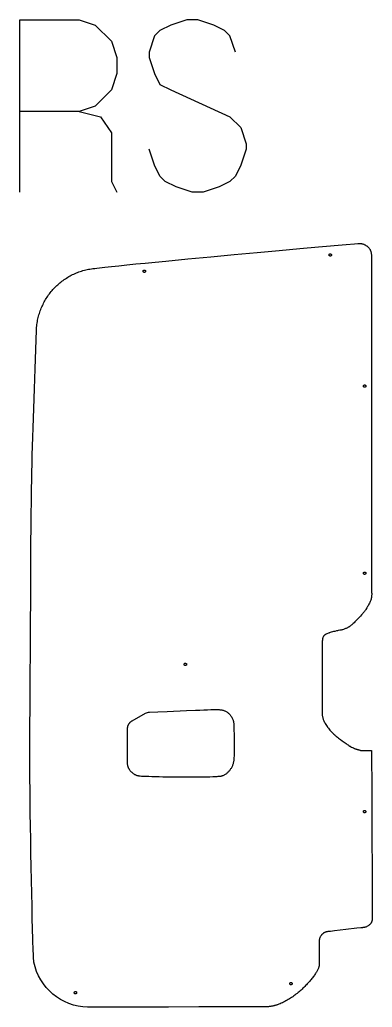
# Model space of a CAD drawing. Extents: x 0 to 7792, y 0 to 7086.
# Drawn here: x 4115 to 4699, y 2174 to 3811 of the extents above; entities that cross this region are included whole.
import ezdxf

# ---------------------------------------------------------------- set-up
doc = ezdxf.new("R2010")
doc.units = 0
doc.layers.add('Default_Layer', color=1, linetype='CONTINUOUS')

msp = doc.modelspace()

# ---------------------------------------------------------------- linework, layer by layer
at = {"layer": 'Default_Layer'}
for points in [[(4114.9, 3524.8), (4114.9, 3810.5), (4213.1, 3810.5), (4239.9, 3801.6), (4266.7, 3774.8), (4275.6, 3748), (4275.6, 3721.2), (4266.7, 3694.4), (4239.9, 3667.6), (4213.1, 3658.7), (4114.9, 3658.7)], [(4472.1, 3756.9), (4463.1, 3783.7), (4454.2, 3792.7), (4436.4, 3801.6), (4409.6, 3810.5), (4391.7, 3810.5), (4364.9, 3801.6), (4347.1, 3792.7), (4338.1, 3783.7), (4329.2, 3756.9), (4329.2, 3748), (4338.1, 3721.2), (4347.1, 3703.4), (4364.9, 3694.4), (4463.1, 3649.8), (4481, 3631.9), (4489.9, 3605.1), (4489.9, 3596.2), (4481, 3569.4), (4472.1, 3551.5), (4463.1, 3542.6), (4445.3, 3533.7), (4418.5, 3524.8), (4400.6, 3524.8), (4373.8, 3533.7), (4356, 3542.6), (4347.1, 3551.5), (4338.1, 3569.4), (4329.2, 3596.2)], [(4213.1, 3658.7), (4248.8, 3649.8), (4266.7, 3623), (4266.7, 3542.6), (4275.6, 3524.8)], [(4675.5, 2601.2), (4675.4, 2601.2), (4675.4, 2601.2)]]:
    msp.add_lwpolyline(points, dxfattribs=at)
for points in [[(4697.5, 2853.6), (4697.4, 2853.1), (4697.4, 2852.6), (4697.2, 2852), (4697.1, 2851.5), (4696.9, 2850.9), (4696.8, 2850.3), (4696.3, 2849.1), (4695.8, 2847.8), (4695.3, 2846.5), (4694.6, 2845.1), (4694, 2843.8), (4693.3, 2842.4), (4692.6, 2841.1), (4691.8, 2839.7), (4691, 2838.4), (4690.3, 2837.1), (4689.5, 2835.9), (4688, 2833.5), (4687.3, 2832.4), (4686.5, 2831.3), (4685.7, 2830.2), (4684.8, 2829.1), (4683.9, 2827.9), (4682.9, 2826.8), (4682, 2825.8), (4681.1, 2824.7), (4679.2, 2822.6), (4677.4, 2820.7), (4674.4, 2817.6), (4673.1, 2816.1), (4671.7, 2814.6), (4670.1, 2813.1), (4668.6, 2811.6), (4667.2, 2810.1), (4665.9, 2808.9), (4664.8, 2807.9), (4664, 2807.2), (4663.4, 2806.7), (4662.7, 2806.2), (4662, 2805.7), (4661.3, 2805.2), (4660.6, 2804.8), (4659.8, 2804.4), (4659.1, 2804), (4658.4, 2803.6), (4657.6, 2803.2), (4656.6, 2802.7), (4655.5, 2802.2), (4654.4, 2801.7), (4653.2, 2801.2), (4652, 2800.8), (4650.9, 2800.3), (4649.7, 2800), (4649.1, 2799.8), (4648.6, 2799.6), (4647.4, 2799.4), (4646.1, 2799.1), (4644.8, 2798.9), (4642.2, 2798.5), (4640.9, 2798.2), (4639.7, 2797.9), (4636.6, 2797.2), (4634.7, 2796.7), (4632.7, 2796.2), (4630.7, 2795.7), (4628.9, 2795.1), (4628.1, 2794.9), (4627.3, 2794.6), (4626.6, 2794.3), (4626, 2794.1), (4623.7, 2793.1), (4622.6, 2792.6), (4622, 2792.3), (4621.5, 2792), (4620.9, 2791.7), (4620.4, 2791.4), (4619.9, 2791.1), (4619.4, 2790.7), (4619, 2790.3), (4618.6, 2789.9), (4618.2, 2789.4), (4617.8, 2788.9), (4617.5, 2788.4), (4617.2, 2787.9), (4617, 2787.3), (4616.8, 2786.7), (4616.6, 2786), (4616.5, 2785.4), (4616.3, 2784.7), (4616.2, 2784), (4616.2, 2783.3), (4616.1, 2782.6), (4616, 2781.2), (4615.9, 2779.8), (4615.8, 2778.5), (4615.8, 2777.8), (4615.7, 2776.6), (4615.7, 2772.4), (4615.6, 2766.4), (4615.6, 2758.7), (4615.5, 2739.9), (4615.5, 2718.6), (4615.5, 2697.2), (4615.6, 2678.5), (4615.6, 2670.9), (4615.7, 2664.9), (4615.7, 2660.8), (4615.7, 2659.6), (4615.8, 2659), (4616, 2657.8), (4616.2, 2656.7), (4616.4, 2655.6), (4616.7, 2654.4), (4617, 2653.3), (4617.4, 2652.2), (4617.7, 2651.1), (4618.2, 2650), (4618.7, 2648.9), (4619.3, 2647.5), (4620.1, 2646.1), (4621, 2644.5), (4621.9, 2642.9), (4622.9, 2641.4), (4623.9, 2639.8), (4624.4, 2639.1), (4624.8, 2638.4), (4625.4, 2637.7), (4626, 2637), (4627.3, 2635.4), (4628.7, 2633.7), (4630.3, 2631.9), (4631.9, 2630.2), (4633.5, 2628.5), (4635.1, 2626.9), (4636.6, 2625.5), (4637.4, 2624.8), (4638.1, 2624.2), (4638.9, 2623.5), (4639.6, 2622.9), (4641.2, 2621.7), (4642.8, 2620.5), (4644.4, 2619.3), (4646, 2618.2), (4649.1, 2615.9), (4652.3, 2613.6), (4655.6, 2611.2), (4657.2, 2610), (4658.7, 2609), (4660.2, 2608), (4661.5, 2607.2), (4662.2, 2606.8), (4662.9, 2606.4), (4664.5, 2605.6), (4666.1, 2604.8), (4667.8, 2604), (4669.3, 2603.3), (4670.6, 2602.7), (4671.6, 2602.3), (4672.2, 2602), (4672.6, 2601.9), (4673, 2601.8), (4673.8, 2601.6), (4674.6, 2601.4), (4675.4, 2601.2), (4675.5, 2601.2), (4676.1, 2601), (4676.8, 2600.8), (4678.2, 2600.4), (4678.8, 2600.2), (4679.5, 2600), (4680.2, 2599.9), (4680.9, 2599.8), (4681.3, 2599.7), (4681.9, 2599.7), (4683.5, 2599.7), (4685.5, 2599.7), (4687.9, 2599.7), (4692.9, 2599.7), (4697.6, 2599.8), (4697.7, 2582.1), (4697.9, 2548), (4698.1, 2503.4), (4698.3, 2453.7), (4698.6, 2404.7), (4698.6, 2382.3), (4698.7, 2362.2), (4698.7, 2345.1), (4698.7, 2331.7), (4698.7, 2326.6), (4698.6, 2322.7), (4698.6, 2320.1), (4698.6, 2319.4), (4698.5, 2318.9), (4698.5, 2318.4), (4698.4, 2317.9), (4698.2, 2317.4), (4698.1, 2316.9), (4697.9, 2316.5), (4697.7, 2316), (4697.5, 2315.5), (4697.3, 2315.1), (4697.1, 2314.6), (4696.8, 2314.2), (4696.5, 2313.8), (4696.3, 2313.4), (4696, 2313), (4695.6, 2312.6), (4695.3, 2312.2), (4695, 2311.8), (4694.6, 2311.5), (4694.2, 2311.1), (4693.8, 2310.8), (4693.4, 2310.4), (4692.6, 2309.8), (4691.8, 2309.2), (4690.9, 2308.7), (4690, 2308.2), (4689, 2307.7), (4688.1, 2307.3), (4687.4, 2307.1), (4686.7, 2306.9), (4686, 2306.7), (4685.4, 2306.6), (4684.7, 2306.5), (4684, 2306.4), (4683.3, 2306.3), (4682.6, 2306.2), (4679.7, 2305.9), (4673.4, 2305.2), (4654.7, 2303.1), (4636.1, 2301), (4629.7, 2300.2), (4626.9, 2299.9), (4626.2, 2299.9), (4625.5, 2299.8), (4624.9, 2299.7), (4624.2, 2299.6), (4623.5, 2299.5), (4622.9, 2299.3), (4622.2, 2299.1), (4621.6, 2298.9), (4621, 2298.7), (4620.4, 2298.4), (4619.8, 2298.1), (4619.3, 2297.9), (4618.7, 2297.5), (4618.2, 2297.2), (4617.7, 2296.9), (4617.2, 2296.5), (4616.7, 2296.1), (4616.3, 2295.7), (4615.8, 2295.3), (4615.4, 2294.8), (4614.9, 2294.4), (4614.5, 2293.9), (4614.2, 2293.5), (4613.8, 2293), (4613.4, 2292.5), (4613.1, 2291.9), (4612.8, 2291.4), (4612.5, 2290.9), (4612.3, 2290.3), (4612, 2289.8), (4611.8, 2289.2), (4611.6, 2288.6), (4611.4, 2288), (4611.2, 2287.4), (4611.1, 2286.8), (4611, 2286.2), (4610.9, 2285.6), (4610.8, 2285), (4610.8, 2284.3), (4610.7, 2283.7), (4610.7, 2280.6), (4610.7, 2276.5), (4610.8, 2266.2), (4610.8, 2260.5), (4610.8, 2254.7), (4610.8, 2249.1), (4610.7, 2243.9), (4610.7, 2243.6), (4610.7, 2243.2), (4610.6, 2242.5), (4610.4, 2241.7), (4610.2, 2240.9), (4609.9, 2240), (4609.5, 2239.1), (4609.1, 2238.1), (4608.6, 2237.1), (4608.1, 2236), (4607.5, 2234.9), (4606.9, 2233.8), (4606.2, 2232.6), (4605.4, 2231.4), (4604.6, 2230.1), (4603.7, 2228.8), (4602.8, 2227.5), (4601.9, 2226.1), (4600.9, 2224.8), (4599.8, 2223.4), (4598.7, 2222), (4597.6, 2220.6), (4596.4, 2219.1), (4595.2, 2217.7), (4593.9, 2216.2), (4592.6, 2214.7), (4591.2, 2213.3), (4589.8, 2211.8), (4588.4, 2210.3), (4586.9, 2208.8), (4585.4, 2207.3), (4583.9, 2205.9), (4582.4, 2204.4), (4580.8, 2202.9), (4579.1, 2201.5), (4577.5, 2200.1), (4575.8, 2198.7), (4574.1, 2197.3), (4572.4, 2195.9), (4570.6, 2194.5), (4568.8, 2193.2), (4567, 2191.9), (4565.2, 2190.7), (4563.3, 2189.4), (4561.5, 2188.2), (4559.6, 2187.1), (4557.7, 2186), (4555.8, 2184.9), (4553.8, 2183.8), (4551.9, 2182.9), (4549.9, 2181.9), (4548, 2181), (4546, 2180.2), (4544, 2179.4), (4542, 2178.7), (4541, 2178.3), (4540, 2178), (4539, 2177.7), (4538, 2177.4), (4537, 2177.1), (4536, 2176.9), (4535, 2176.6), (4534, 2176.4), (4532.9, 2176.2), (4531.9, 2176), (4530.9, 2175.8), (4529.9, 2175.7), (4528.9, 2175.5), (4527.9, 2175.4), (4526.9, 2175.3), (4525.9, 2175.2), (4524.8, 2175.2), (4523.8, 2175.1), (4522.8, 2175.1), (4521.8, 2175.1), (4511.2, 2175.1), (4496.6, 2175.1), (4478.7, 2175.1), (4458.1, 2175.1), (4411.3, 2175), (4361.2, 2174.8), (4271, 2174.5), (4240.9, 2174.4), (4227.3, 2174.4, -0.348586), (4138.3, 2249.2), (4138.2, 2249.7), (4138.2, 2250.6), (4138.1, 2251.7), (4137.9, 2254.6), (4137.7, 2258.3), (4137.5, 2262.8), (4137.3, 2268.1), (4137.1, 2274), (4136.8, 2280.6), (4136.6, 2287.9), (4136.1, 2304), (4135.7, 2322.1), (4135.2, 2341.9), (4134.7, 2362.8), (4134.3, 2384.7), (4133.8, 2407.2), (4133.4, 2429.9), (4133, 2452.5), (4132.7, 2474.7), (4132.4, 2496), (4132.1, 2516.2), (4131.9, 2534.9), (4131.8, 2552.8), (4131.7, 2571.1), (4131.7, 2589.6), (4131.7, 2608.3), (4131.7, 2627.3), (4131.8, 2646.3), (4131.9, 2665.6), (4132, 2684.9), (4132.2, 2723.8), (4132.5, 2762.7), (4132.8, 2801.5), (4132.9, 2820.8), (4133, 2839.9), (4133.1, 2852.9), (4133.1, 2865.8), (4133.3, 2891.8), (4133.4, 2917.7), (4133.5, 2943.7), (4133.7, 2969.6), (4133.8, 2982.6), (4133.9, 2995.5), (4134.1, 3008.5), (4134.2, 3021.5), (4134.4, 3034.5), (4134.7, 3047.4), (4135, 3060.7), (4135.3, 3074.6), (4135.7, 3088.9), (4136.1, 3103.8), (4136.6, 3119), (4137.1, 3134.6), (4138.1, 3166.6), (4139.2, 3199.2), (4140.3, 3232), (4141.4, 3264.4), (4141.9, 3280.4), (4142.4, 3296.1), (4142.6, 3298.5), (4142.8, 3300.9), (4143, 3303.2), (4143.3, 3305.6), (4143.6, 3307.9), (4144, 3310.3), (4144.5, 3312.6), (4145, 3314.9), (4145.5, 3317.2), (4146.1, 3319.4), (4146.7, 3321.7), (4147.4, 3323.9), (4148.1, 3326.1), (4148.9, 3328.3), (4149.7, 3330.4), (4150.5, 3332.6), (4151.4, 3334.7), (4152.4, 3336.8), (4153.4, 3338.9), (4154.4, 3340.9), (4155.5, 3343), (4156.6, 3345), (4157.7, 3346.9), (4158.9, 3348.9), (4160.2, 3350.8), (4161.4, 3352.7), (4162.7, 3354.6), (4164.1, 3356.4), (4165.5, 3358.2), (4166.9, 3360), (4168.3, 3361.7), (4169.8, 3363.4), (4171.4, 3365.1), (4172.9, 3366.8), (4174.5, 3368.4), (4176.2, 3370), (4177.8, 3371.5), (4179.5, 3373), (4181.3, 3374.5), (4183, 3375.9), (4184.8, 3377.3), (4186.7, 3378.7), (4188.5, 3380), (4190.4, 3381.3), (4192.3, 3382.6), (4194.3, 3383.8), (4196.2, 3384.9), (4198.2, 3386.1), (4200.3, 3387.1), (4202.3, 3388.2), (4204.4, 3389.2), (4206.5, 3390.1), (4208.6, 3391), (4210.8, 3391.9), (4213, 3392.7), (4215.2, 3393.5), (4217.4, 3394.2), (4219.6, 3394.9), (4221.9, 3395.5), (4224.2, 3396.1), (4226.5, 3396.6), (4228.8, 3397.1), (4231.2, 3397.5), (4233.6, 3397.8), (4236.2, 3398.2), (4239.3, 3398.6), (4242.8, 3399), (4246.8, 3399.5), (4256, 3400.6), (4266.7, 3401.7), (4278.9, 3403), (4292.4, 3404.4), (4307, 3405.9), (4322.7, 3407.4), (4339.3, 3409), (4356.7, 3410.7), (4393.2, 3414.2), (4431.3, 3417.8), (4470, 3421.4), (4508.2, 3424.9), (4544.8, 3428.3), (4578.9, 3431.4), (4609.5, 3434.1), (4655.6, 3438.2), (4669.2, 3439.4), (4675.1, 3439.9), (4675.9, 3440), (4676.8, 3440), (4677.6, 3440), (4678.4, 3439.9), (4679.3, 3439.9), (4680.1, 3439.8), (4680.9, 3439.6), (4681.7, 3439.4), (4682.5, 3439.3), (4683.2, 3439), (4684, 3438.8), (4684.7, 3438.5), (4685.5, 3438.2), (4686.2, 3437.8), (4686.9, 3437.5), (4687.6, 3437.1), (4688.3, 3436.7), (4689, 3436.2), (4689.6, 3435.7), (4690.2, 3435.2), (4690.9, 3434.7), (4691.5, 3434.2), (4692, 3433.6), (4692.6, 3433), (4693.1, 3432.4), (4693.6, 3431.8), (4694.1, 3431.1), (4694.5, 3430.4), (4695, 3429.7), (4695.4, 3429), (4695.7, 3428.3), (4696.1, 3427.5), (4696.2, 3427.3), (4696.4, 3426.6), (4696.6, 3425.9), (4696.8, 3425.1), (4697, 3424.3), (4697.1, 3423.5), (4697.2, 3422.6), (4697.3, 3421.7), (4697.4, 3420.9), (4697.5, 3419.4), (4697.6, 3418.1), (4697.7, 3417), (4697.7, 3417), (4697.7, 3417), (4697.6, 3273.5), (4697.5, 3034.4), (4697.5, 2869.7), (4697.5, 2867.7), (4697.6, 2865.7), (4697.7, 2861.7), (4697.8, 2859.7), (4697.8, 2858.7), (4697.8, 2857.6), (4697.7, 2856.6), (4697.7, 2855.6), (4697.6, 2854.6), (4697.5, 2853.6)], [(4401.2, 2555.5), (4394.3, 2555.5), (4387.3, 2555.5), (4380.1, 2555.5), (4373, 2555.6), (4365.9, 2555.7), (4358.9, 2555.8), (4352.1, 2555.9), (4345.6, 2556), (4339.5, 2556.2), (4333.8, 2556.3), (4328.6, 2556.5), (4324, 2556.6), (4320, 2556.8), (4316.8, 2557), (4314.4, 2557.1), (4313.6, 2557.2), (4312.9, 2557.3), (4312.1, 2557.4), (4311.3, 2557.6), (4310.5, 2557.8), (4309.6, 2558.1), (4308.8, 2558.3), (4308, 2558.6), (4307.2, 2559), (4306.5, 2559.3), (4305.7, 2559.7), (4304.9, 2560.1), (4304.2, 2560.6), (4303.5, 2561.1), (4302.8, 2561.5), (4302.1, 2562.1), (4301.4, 2562.6), (4300.8, 2563.2), (4300.1, 2563.8), (4299.5, 2564.4), (4298.9, 2565), (4298.4, 2565.7), (4297.8, 2566.3), (4297.3, 2567), (4296.8, 2567.7), (4296.4, 2568.4), (4296, 2569.2), (4295.6, 2569.9), (4295.2, 2570.7), (4294.9, 2571.5), (4294.6, 2572.3), (4294.3, 2573.1), (4294.1, 2573.9), (4293.9, 2574.7), (4293.8, 2575.6), (4293.6, 2576.6), (4293.5, 2577.8), (4293.4, 2579), (4293.3, 2580.4), (4293.2, 2581.9), (4293.2, 2583.5), (4293.1, 2585.1), (4293.1, 2588.7), (4293.1, 2592.6), (4293.1, 2596.7), (4293.1, 2601), (4293.2, 2610), (4293.4, 2619.1), (4293.4, 2623.5), (4293.5, 2627.9), (4293.5, 2632.1), (4293.5, 2636), (4293.5, 2636.5), (4293.5, 2637), (4293.6, 2637.5), (4293.6, 2638.1), (4293.7, 2638.6), (4293.8, 2639), (4293.9, 2639.5), (4294, 2640), (4294.1, 2640.5), (4294.3, 2641), (4294.5, 2641.5), (4294.7, 2641.9), (4294.9, 2642.4), (4295.1, 2642.8), (4295.3, 2643.3), (4295.5, 2643.7), (4295.8, 2644.1), (4296.1, 2644.5), (4296.4, 2644.9), (4296.7, 2645.3), (4297, 2645.7), (4297.3, 2646.1), (4297.6, 2646.5), (4298, 2646.8), (4298.4, 2647.2), (4298.7, 2647.5), (4299.1, 2647.8), (4299.5, 2648.1), (4299.9, 2648.4), (4300.4, 2648.7), (4300.8, 2649), (4301.2, 2649.2), (4323.2, 2661.4, -0.11694), (4329.9, 2663.3), (4343.6, 2663.8), (4358.9, 2664.5), (4390.8, 2665.9), (4406.1, 2666.6), (4413.2, 2666.9), (4419.9, 2667.1), (4426, 2667.4), (4431.5, 2667.5), (4436.2, 2667.7), (4440.2, 2667.7), (4440.9, 2667.7), (4441.7, 2667.7), (4443.5, 2667.6), (4445.1, 2667.5), (4446.3, 2667.4), (4447.4, 2667.3), (4448.5, 2667.2), (4449.6, 2667), (4450.7, 2666.8), (4451.7, 2666.5), (4452.8, 2666.2), (4453.8, 2665.8), (4454.8, 2665.4), (4455.8, 2664.9), (4456.7, 2664.4), (4457.7, 2663.8), (4458.6, 2663.2), (4459.4, 2662.6), (4460.3, 2661.9), (4461.1, 2661.2), (4461.9, 2660.4), (4462.7, 2659.7), (4463.4, 2658.8), (4464.1, 2658), (4464.7, 2657.1), (4465.3, 2656.2), (4465.9, 2655.3), (4466.4, 2654.3), (4466.9, 2653.4), (4467.4, 2652.4), (4467.8, 2651.3), (4468.1, 2650.3), (4468.5, 2649.2), (4468.7, 2648.2), (4468.9, 2647.1), (4469.1, 2646), (4469.2, 2644.9), (4469.3, 2642.4), (4469.5, 2639.4), (4469.6, 2636), (4469.7, 2632.2), (4469.8, 2628.2), (4469.9, 2624), (4470, 2619.6), (4470, 2615.1), (4470, 2610.7), (4470.1, 2606.3), (4470, 2602), (4470, 2597.9), (4469.9, 2594.1), (4469.8, 2590.7), (4469.7, 2587.6), (4469.6, 2586.2), (4469.5, 2585), (4469.4, 2583.8), (4469.2, 2582.6), (4469, 2581.4), (4468.8, 2580.3), (4468.5, 2579.1), (4468.2, 2577.9), (4467.8, 2576.8), (4467.4, 2575.7), (4467, 2574.5), (4466.5, 2573.4), (4466, 2572.3), (4465.4, 2571.3), (4464.9, 2570.2), (4464.2, 2569.2), (4463.6, 2568.2), (4462.9, 2567.2), (4462.2, 2566.3), (4461.4, 2565.4), (4460.6, 2564.5), (4459.8, 2563.7), (4458.9, 2562.9), (4458, 2562.1), (4457.1, 2561.4), (4456.2, 2560.7), (4455.2, 2560.1), (4454.2, 2559.5), (4453.2, 2558.9), (4452.2, 2558.4), (4451.1, 2558), (4450.5, 2557.8), (4450, 2557.6), (4449.4, 2557.4), (4448.9, 2557.3), (4448.3, 2557.2), (4447.7, 2557), (4446.8, 2556.9), (4445.7, 2556.7), (4444.4, 2556.6), (4442.8, 2556.5), (4441.1, 2556.4), (4439.2, 2556.3), (4437, 2556.2), (4434.7, 2556.1), (4429.7, 2555.9), (4424, 2555.8), (4417.9, 2555.7), (4411.4, 2555.6), (4401.2, 2555.5)]]:
    msp.add_lwpolyline(points, format="xyb", close=True, dxfattribs=at)
for points in [[(4629.1, 3418.8), (4628.9, 3418.8), (4628.7, 3418.9), (4628.5, 3418.9), (4628.3, 3419), (4628.2, 3419.1), (4628, 3419.2), (4627.8, 3419.3), (4627.7, 3419.4), (4627.6, 3419.6), (4627.5, 3419.7), (4627.4, 3419.9), (4627.3, 3420.1), (4627.2, 3420.2), (4627.2, 3420.4), (4627.1, 3420.6), (4627.1, 3420.8), (4627.1, 3421), (4627.2, 3421.2), (4627.2, 3421.4), (4627.3, 3421.6), (4627.4, 3421.8), (4627.5, 3422), (4627.6, 3422.1), (4627.7, 3422.2), (4627.8, 3422.4), (4628, 3422.5), (4628.2, 3422.6), (4628.3, 3422.7), (4628.5, 3422.7), (4628.7, 3422.8), (4628.9, 3422.8), (4629.1, 3422.8), (4629.3, 3422.8), (4629.5, 3422.8), (4629.7, 3422.7), (4629.9, 3422.7), (4630.1, 3422.6), (4630.2, 3422.5), (4630.4, 3422.4), (4630.5, 3422.2), (4630.7, 3422.1), (4630.8, 3422), (4630.9, 3421.8), (4631, 3421.6), (4631, 3421.4), (4631.1, 3421.2), (4631.1, 3421), (4631.1, 3420.8), (4631.1, 3420.6), (4631.1, 3420.4), (4631, 3420.2), (4631, 3420.1), (4630.9, 3419.9), (4630.8, 3419.7), (4630.7, 3419.6), (4630.5, 3419.4), (4630.4, 3419.3), (4630.2, 3419.2), (4630.1, 3419.1), (4629.9, 3419), (4629.7, 3418.9), (4629.5, 3418.9), (4629.3, 3418.8), (4629.1, 3418.8)], [(4321.1, 3391.8), (4320.9, 3391.8), (4320.7, 3391.9), (4320.5, 3391.9), (4320.3, 3392), (4320.2, 3392.1), (4320, 3392.2), (4319.8, 3392.3), (4319.7, 3392.4), (4319.6, 3392.6), (4319.5, 3392.7), (4319.4, 3392.9), (4319.3, 3393.1), (4319.2, 3393.2), (4319.2, 3393.4), (4319.1, 3393.6), (4319.1, 3393.8), (4319.1, 3394), (4319.2, 3394.2), (4319.2, 3394.4), (4319.3, 3394.6), (4319.4, 3394.8), (4319.5, 3395), (4319.6, 3395.1), (4319.7, 3395.2), (4319.8, 3395.4), (4320, 3395.5), (4320.2, 3395.6), (4320.3, 3395.7), (4320.5, 3395.7), (4320.7, 3395.8), (4320.9, 3395.8), (4321.1, 3395.8), (4321.3, 3395.8), (4321.5, 3395.8), (4321.7, 3395.7), (4321.9, 3395.7), (4322.1, 3395.6), (4322.2, 3395.5), (4322.4, 3395.4), (4322.5, 3395.2), (4322.7, 3395.1), (4322.8, 3395), (4322.9, 3394.8), (4323, 3394.6), (4323, 3394.4), (4323.1, 3394.2), (4323.1, 3394), (4323.1, 3393.8), (4323.1, 3393.6), (4323.1, 3393.4), (4323, 3393.2), (4323, 3393.1), (4322.9, 3392.9), (4322.8, 3392.7), (4322.7, 3392.6), (4322.5, 3392.4), (4322.4, 3392.3), (4322.2, 3392.2), (4322.1, 3392.1), (4321.9, 3392), (4321.7, 3391.9), (4321.5, 3391.9), (4321.3, 3391.8), (4321.1, 3391.8)], [(4686.1, 3201.5), (4685.9, 3201.6), (4685.7, 3201.6), (4685.5, 3201.6), (4685.3, 3201.7), (4685.2, 3201.8), (4685, 3201.9), (4684.8, 3202), (4684.7, 3202.1), (4684.6, 3202.3), (4684.5, 3202.4), (4684.4, 3202.6), (4684.3, 3202.8), (4684.2, 3202.9), (4684.2, 3203.1), (4684.1, 3203.3), (4684.1, 3203.5), (4684.1, 3203.7), (4684.2, 3203.9), (4684.2, 3204.1), (4684.3, 3204.3), (4684.4, 3204.5), (4684.5, 3204.7), (4684.6, 3204.8), (4684.7, 3205), (4684.8, 3205.1), (4685, 3205.2), (4685.2, 3205.3), (4685.3, 3205.4), (4685.5, 3205.5), (4685.7, 3205.5), (4685.9, 3205.5), (4686.1, 3205.5), (4686.3, 3205.5), (4686.5, 3205.5), (4686.7, 3205.5), (4686.9, 3205.4), (4687.1, 3205.3), (4687.2, 3205.2), (4687.4, 3205.1), (4687.5, 3205), (4687.7, 3204.8), (4687.8, 3204.7), (4687.9, 3204.5), (4688, 3204.3), (4688, 3204.1), (4688.1, 3203.9), (4688.1, 3203.7), (4688.1, 3203.5), (4688.1, 3203.3), (4688.1, 3203.1), (4688, 3202.9), (4688, 3202.8), (4687.9, 3202.6), (4687.8, 3202.4), (4687.7, 3202.3), (4687.5, 3202.1), (4687.4, 3202), (4687.2, 3201.9), (4687.1, 3201.8), (4686.9, 3201.7), (4686.7, 3201.6), (4686.5, 3201.6), (4686.3, 3201.6), (4686.1, 3201.5)], [(4686.1, 2891.5), (4685.9, 2891.6), (4685.7, 2891.6), (4685.5, 2891.6), (4685.3, 2891.7), (4685.2, 2891.8), (4685, 2891.9), (4684.8, 2892), (4684.7, 2892.1), (4684.6, 2892.3), (4684.5, 2892.4), (4684.4, 2892.6), (4684.3, 2892.8), (4684.2, 2892.9), (4684.2, 2893.1), (4684.1, 2893.3), (4684.1, 2893.5), (4684.1, 2893.7), (4684.2, 2893.9), (4684.2, 2894.1), (4684.3, 2894.3), (4684.4, 2894.5), (4684.5, 2894.7), (4684.6, 2894.8), (4684.7, 2895), (4684.8, 2895.1), (4685, 2895.2), (4685.2, 2895.3), (4685.3, 2895.4), (4685.5, 2895.5), (4685.7, 2895.5), (4685.9, 2895.5), (4686.1, 2895.5), (4686.3, 2895.5), (4686.5, 2895.5), (4686.7, 2895.5), (4686.9, 2895.4), (4687.1, 2895.3), (4687.2, 2895.2), (4687.4, 2895.1), (4687.5, 2895), (4687.7, 2894.8), (4687.8, 2894.7), (4687.9, 2894.5), (4688, 2894.3), (4688, 2894.1), (4688.1, 2893.9), (4688.1, 2893.7), (4688.1, 2893.5), (4688.1, 2893.3), (4688.1, 2893.1), (4688, 2892.9), (4688, 2892.8), (4687.9, 2892.6), (4687.8, 2892.4), (4687.7, 2892.3), (4687.5, 2892.1), (4687.4, 2892), (4687.2, 2891.9), (4687.1, 2891.8), (4686.9, 2891.7), (4686.7, 2891.6), (4686.5, 2891.6), (4686.3, 2891.6), (4686.1, 2891.5)], [(4389.1, 2740.5), (4388.9, 2740.6), (4388.7, 2740.6), (4388.5, 2740.6), (4388.3, 2740.7), (4388.2, 2740.8), (4388, 2740.9), (4387.8, 2741), (4387.7, 2741.1), (4387.6, 2741.3), (4387.5, 2741.4), (4387.4, 2741.6), (4387.3, 2741.8), (4387.2, 2741.9), (4387.2, 2742.1), (4387.1, 2742.3), (4387.1, 2742.5), (4387.1, 2742.7), (4387.2, 2742.9), (4387.2, 2743.1), (4387.3, 2743.3), (4387.4, 2743.5), (4387.5, 2743.7), (4387.6, 2743.8), (4387.7, 2744), (4387.8, 2744.1), (4388, 2744.2), (4388.2, 2744.3), (4388.3, 2744.4), (4388.5, 2744.5), (4388.7, 2744.5), (4388.9, 2744.5), (4389.1, 2744.5), (4389.3, 2744.5), (4389.5, 2744.5), (4389.7, 2744.5), (4389.9, 2744.4), (4390.1, 2744.3), (4390.2, 2744.2), (4390.4, 2744.1), (4390.5, 2744), (4390.7, 2743.8), (4390.8, 2743.7), (4390.9, 2743.5), (4391, 2743.3), (4391, 2743.1), (4391.1, 2742.9), (4391.1, 2742.7), (4391.1, 2742.5), (4391.1, 2742.3), (4391.1, 2742.1), (4391, 2741.9), (4391, 2741.8), (4390.9, 2741.6), (4390.8, 2741.4), (4390.7, 2741.3), (4390.5, 2741.1), (4390.4, 2741), (4390.2, 2740.9), (4390.1, 2740.8), (4389.9, 2740.7), (4389.7, 2740.6), (4389.5, 2740.6), (4389.3, 2740.6), (4389.1, 2740.5)], [(4686.1, 2496.5), (4685.9, 2496.6), (4685.7, 2496.6), (4685.5, 2496.6), (4685.3, 2496.7), (4685.2, 2496.8), (4685, 2496.9), (4684.8, 2497), (4684.7, 2497.1), (4684.6, 2497.3), (4684.5, 2497.4), (4684.4, 2497.6), (4684.3, 2497.8), (4684.2, 2497.9), (4684.2, 2498.1), (4684.1, 2498.3), (4684.1, 2498.5), (4684.1, 2498.7), (4684.2, 2498.9), (4684.2, 2499.1), (4684.3, 2499.3), (4684.4, 2499.5), (4684.5, 2499.7), (4684.6, 2499.8), (4684.7, 2500), (4684.8, 2500.1), (4685, 2500.2), (4685.2, 2500.3), (4685.3, 2500.4), (4685.5, 2500.5), (4685.7, 2500.5), (4685.9, 2500.5), (4686.1, 2500.5), (4686.3, 2500.5), (4686.5, 2500.5), (4686.7, 2500.5), (4686.9, 2500.4), (4687.1, 2500.3), (4687.2, 2500.2), (4687.4, 2500.1), (4687.5, 2500), (4687.7, 2499.8), (4687.8, 2499.7), (4687.9, 2499.5), (4688, 2499.3), (4688, 2499.1), (4688.1, 2498.9), (4688.1, 2498.7), (4688.1, 2498.5), (4688.1, 2498.3), (4688.1, 2498.1), (4688, 2497.9), (4688, 2497.8), (4687.9, 2497.6), (4687.8, 2497.4), (4687.7, 2497.3), (4687.5, 2497.1), (4687.4, 2497), (4687.2, 2496.9), (4687.1, 2496.8), (4686.9, 2496.7), (4686.7, 2496.6), (4686.5, 2496.6), (4686.3, 2496.6), (4686.1, 2496.5)], [(4564.1, 2211.5), (4563.9, 2211.6), (4563.7, 2211.6), (4563.5, 2211.6), (4563.3, 2211.7), (4563.2, 2211.8), (4563, 2211.9), (4562.8, 2212), (4562.7, 2212.1), (4562.6, 2212.3), (4562.5, 2212.4), (4562.4, 2212.6), (4562.3, 2212.8), (4562.2, 2212.9), (4562.2, 2213.1), (4562.1, 2213.3), (4562.1, 2213.5), (4562.1, 2213.7), (4562.2, 2213.9), (4562.2, 2214.1), (4562.3, 2214.3), (4562.4, 2214.5), (4562.5, 2214.7), (4562.6, 2214.8), (4562.7, 2215), (4562.8, 2215.1), (4563, 2215.2), (4563.2, 2215.3), (4563.3, 2215.4), (4563.5, 2215.5), (4563.7, 2215.5), (4563.9, 2215.5), (4564.1, 2215.5), (4564.3, 2215.5), (4564.5, 2215.5), (4564.7, 2215.5), (4564.9, 2215.4), (4565.1, 2215.3), (4565.2, 2215.2), (4565.4, 2215.1), (4565.5, 2215), (4565.7, 2214.8), (4565.8, 2214.7), (4565.9, 2214.5), (4566, 2214.3), (4566, 2214.1), (4566.1, 2213.9), (4566.1, 2213.7), (4566.1, 2213.5), (4566.1, 2213.3), (4566.1, 2213.1), (4566, 2212.9), (4566, 2212.8), (4565.9, 2212.6), (4565.8, 2212.4), (4565.7, 2212.3), (4565.5, 2212.1), (4565.4, 2212), (4565.2, 2211.9), (4565.1, 2211.8), (4564.9, 2211.7), (4564.7, 2211.6), (4564.5, 2211.6), (4564.3, 2211.6), (4564.1, 2211.5)], [(4207.1, 2196.5), (4206.9, 2196.6), (4206.7, 2196.6), (4206.5, 2196.6), (4206.3, 2196.7), (4206.2, 2196.8), (4206, 2196.9), (4205.8, 2197), (4205.7, 2197.1), (4205.6, 2197.3), (4205.5, 2197.4), (4205.4, 2197.6), (4205.3, 2197.8), (4205.2, 2197.9), (4205.2, 2198.1), (4205.1, 2198.3), (4205.1, 2198.5), (4205.1, 2198.7), (4205.2, 2198.9), (4205.2, 2199.1), (4205.3, 2199.3), (4205.4, 2199.5), (4205.5, 2199.7), (4205.6, 2199.8), (4205.7, 2200), (4205.8, 2200.1), (4206, 2200.2), (4206.2, 2200.3), (4206.3, 2200.4), (4206.5, 2200.5), (4206.7, 2200.5), (4206.9, 2200.5), (4207.1, 2200.5), (4207.3, 2200.5), (4207.5, 2200.5), (4207.7, 2200.5), (4207.9, 2200.4), (4208.1, 2200.3), (4208.2, 2200.2), (4208.4, 2200.1), (4208.5, 2200), (4208.7, 2199.8), (4208.8, 2199.7), (4208.9, 2199.5), (4209, 2199.3), (4209, 2199.1), (4209.1, 2198.9), (4209.1, 2198.7), (4209.1, 2198.5), (4209.1, 2198.3), (4209.1, 2198.1), (4209, 2197.9), (4209, 2197.8), (4208.9, 2197.6), (4208.8, 2197.4), (4208.7, 2197.3), (4208.5, 2197.1), (4208.4, 2197), (4208.2, 2196.9), (4208.1, 2196.8), (4207.9, 2196.7), (4207.7, 2196.6), (4207.5, 2196.6), (4207.3, 2196.6), (4207.1, 2196.5)]]:
    msp.add_lwpolyline(points, close=True, dxfattribs=at)

doc.saveas('drawing.dxf')
